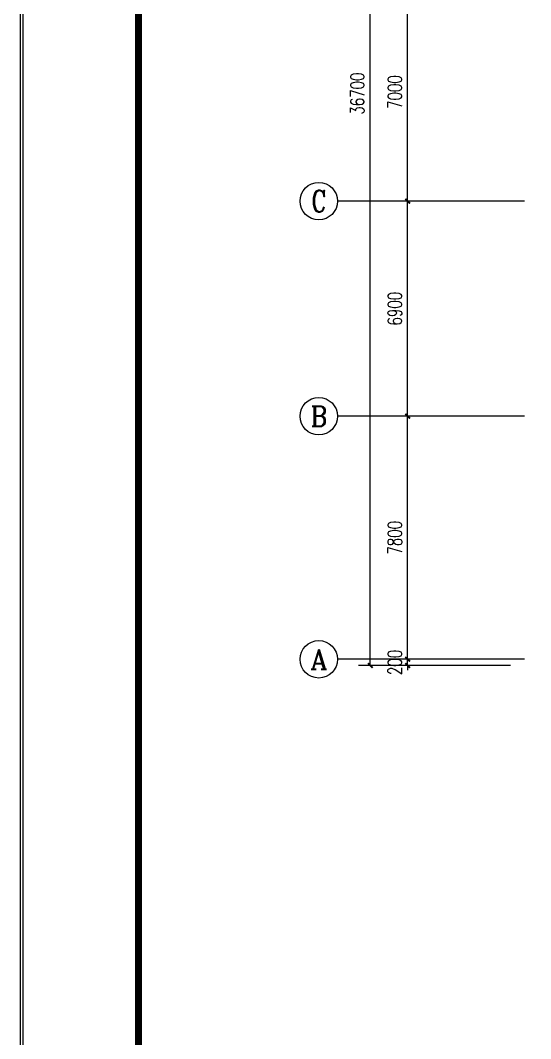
# Model space of a CAD drawing. Extents: x 1398449 to 2142961, y 256969 to 1032940.
# Drawn here: x 1498714 to 1515078, y 812684 to 845354 of the extents above; entities that cross this region are included whole.
import ezdxf
from ezdxf.enums import TextEntityAlignment as Align

# ---------------------------------------------------------------- set-up
doc = ezdxf.new("R2010")
doc.units = 0
doc.header["$LTSCALE"] = 1500
doc.header["$PDSIZE"] = 50
for name, color, linetype in [('1-建筑底图', 8, 'Continuous'), ('AXIS_TEXT', 7, 'Continuous'), ('BTTK', 7, 'Continuous'), ('PUB_TITLE', 4, 'Continuous'), ('党校-主楼（一期）参照$0$PUB_TITLE', 7, 'Continuous')]:
    doc.layers.add(name, color=color, linetype=linetype)
doc.layers.add('yichutu', color=7, linetype='Continuous', true_color=0xffffff, plot=False)
doc.styles.add('_TCH_AXIS', font='COMPLEX', dxfattribs={"bigfont": 'GBCBIG'})
doc.styles.add('_TCH_DIM_T3', font='SIMPLEX', dxfattribs={"width": 0.705882, "bigfont": 'GBCBIG'})
doc.styles.add('COMPLEX', font='COMPLEX')
doc.styles.add('HZ(TK)', font='geniso.shx', dxfattribs={"width": 0.9, "bigfont": 'hztxt.shx'})
doc.styles.get("Standard").update_dxf_attribs({"font": 'gbeitc.shx', "bigfont": 'gbcbig.shx'})
doc.linetypes.add('JIEDI', pattern='A,1.25,-0.25,0.25,-0.25,0.625,["/",Standard,S=0.6,R=0,X=0,Y=-0.3],0.625,-0.25,0.25,-0.25', length=4)
doc.dimstyles.new('_TCH_ARCH&&150', dxfattribs={"dimtxt": 446.25, "dimasz": 150, "dimexe": 375, "dimexo": 450, "dimgap": 189.375, "dimtad": 1, "dimdec": 0, "dimzin": 0, "dimdsep": 46, "dimtxsty": '_TCH_DIM_T3', "dimblk": 'ARCHTICK', "dimcen": 0.09, "dimclrt": 7, "dimazin": 2, "dimtfac": 1, "dimtdec": 0, "dimtix": 1, "dimtmove": 2, "dimatfit": 3, "dimfxl": 1, "dimtolj": 1, "dimtzin": 0, "dimarcsym": 0})

# ---------------------------------------------------------------- blocks, each defined once
blk = doc.blocks.new('_AXISO')
blk.add_circle((0, 0), 0.5)
at = {"layer": 'AXIS_TEXT', "style": 'COMPLEX', "width": 1.041667}
blk.add_attdef('A', text='', height=0.56, dxfattribs=at).set_placement((-0.25, -0.28), (0.25, -0.28), align=Align.FIT)
blk = doc.blocks.new('_ArchTick')
at = {"color": 0, "linetype": 'ByBlock', "const_width": 0.4}
blk.add_lwpolyline([(-0.5, -0.5), (0.5, 0.5)], dxfattribs=at)
blk = doc.blocks.new('*D281')
at = {"layer": '1-建筑底图', "color": 0, "lineweight": -2, "transparency": 16777216}
for p, q in [((-4657, 36700), (-9532, 36700)), ((-9157, 0), (-9157, 36700)), ((-4657, 0), (-9532, 0))]:
    blk.add_line(p, q, dxfattribs=at)
at = {"layer": 'Defpoints', "color": 0}
for p in [(-9157, 36700), (-4207, 36700), (-4207, 0)]:
    blk.add_point(p, dxfattribs=at)
at = {"layer": '1-建筑底图', "color": 0, "lineweight": -2, "transparency": 16777216, "xscale": 150, "yscale": 150, "zscale": 150}
for p, rotation in [((-9157, 36700), 90), ((-9157, 0), 270)]:
    blk.add_blockref('_ArchTick', p, dxfattribs=dict(at, rotation=rotation))
at = {"layer": '1-建筑底图', "color": 7, "transparency": 16777216, "insert": (-9570, 18350), "char_height": 446.2, "attachment_point": 5, "rotation": 90, "style": '_TCH_DIM_T3'}
blk.add_mtext('\\A1;36700', dxfattribs=at)
blk = doc.blocks.new('*D282')
at = {"layer": '1-建筑底图', "color": 0, "lineweight": -2, "transparency": 16777216}
for p, q in [((-7957, 200), (-7957, 350)), ((-4657, 200), (-8332, 200)), ((-4657, 0), (-8332, 0)), ((-7957, 0), (-7957, 200)), ((-7957, 0), (-7957, -150))]:
    blk.add_line(p, q, dxfattribs=at)
at = {"layer": 'Defpoints', "color": 0}
for p in [(-7957, 200), (-4207, 200), (-4207, 0)]:
    blk.add_point(p, dxfattribs=at)
at = {"layer": '1-建筑底图', "color": 0, "lineweight": -2, "transparency": 16777216, "xscale": 150, "yscale": 150, "zscale": 150}
for p, rotation in [((-7957, 200), 270), ((-7957, 0), 90)]:
    blk.add_blockref('_ArchTick', p, dxfattribs=dict(at, rotation=rotation))
at = {"layer": '1-建筑底图', "color": 7, "transparency": 16777216, "insert": (-8370, 100), "char_height": 446.2, "attachment_point": 5, "rotation": 90, "style": '_TCH_DIM_T3'}
blk.add_mtext('\\A1;200', dxfattribs=at)
blk = doc.blocks.new('*D283')
at = {"layer": '1-建筑底图', "color": 0, "lineweight": -2, "transparency": 16777216}
for p, q in [((-4657, 8000), (-8332, 8000)), ((-7957, 200), (-7957, 8000)), ((-4657, 200), (-8332, 200))]:
    blk.add_line(p, q, dxfattribs=at)
at = {"layer": 'Defpoints', "color": 0}
for p in [(-7957, 8000), (-4207, 8000), (-4207, 200)]:
    blk.add_point(p, dxfattribs=at)
at = {"layer": '1-建筑底图', "color": 0, "lineweight": -2, "transparency": 16777216, "xscale": 150, "yscale": 150, "zscale": 150}
for p, rotation in [((-7957, 8000), 90), ((-7957, 200), 270)]:
    blk.add_blockref('_ArchTick', p, dxfattribs=dict(at, rotation=rotation))
at = {"layer": '1-建筑底图', "color": 7, "transparency": 16777216, "insert": (-8370, 4100), "char_height": 446.2, "attachment_point": 5, "rotation": 90, "style": '_TCH_DIM_T3'}
blk.add_mtext('\\A1;7800', dxfattribs=at)
blk = doc.blocks.new('*D284')
at = {"layer": '1-建筑底图', "color": 0, "lineweight": -2, "transparency": 16777216}
for p, q in [((-4657, 14900), (-8332, 14900)), ((-7957, 8000), (-7957, 14900)), ((-4657, 8000), (-8332, 8000))]:
    blk.add_line(p, q, dxfattribs=at)
at = {"layer": 'Defpoints', "color": 0}
for p in [(-7957, 14900), (-4207, 14900), (-4207, 8000)]:
    blk.add_point(p, dxfattribs=at)
at = {"layer": '1-建筑底图', "color": 0, "lineweight": -2, "transparency": 16777216, "xscale": 150, "yscale": 150, "zscale": 150}
for p, rotation in [((-7957, 14900), 90), ((-7957, 8000), 270)]:
    blk.add_blockref('_ArchTick', p, dxfattribs=dict(at, rotation=rotation))
at = {"layer": '1-建筑底图', "color": 7, "transparency": 16777216, "insert": (-8370, 11450), "char_height": 446.2, "attachment_point": 5, "rotation": 90, "style": '_TCH_DIM_T3'}
blk.add_mtext('\\A1;6900', dxfattribs=at)
blk = doc.blocks.new('*D285')
at = {"layer": '1-建筑底图', "color": 0, "lineweight": -2, "transparency": 16777216}
for p, q in [((-4657, 21900), (-8332, 21900)), ((-7957, 14900), (-7957, 21900)), ((-4657, 14900), (-8332, 14900))]:
    blk.add_line(p, q, dxfattribs=at)
at = {"layer": 'Defpoints', "color": 0}
for p in [(-7957, 21900), (-4207, 21900), (-4207, 14900)]:
    blk.add_point(p, dxfattribs=at)
at = {"layer": '1-建筑底图', "color": 0, "lineweight": -2, "transparency": 16777216, "xscale": 150, "yscale": 150, "zscale": 150}
for p, rotation in [((-7957, 21900), 90), ((-7957, 14900), 270)]:
    blk.add_blockref('_ArchTick', p, dxfattribs=dict(at, rotation=rotation))
at = {"layer": '1-建筑底图', "color": 7, "transparency": 16777216, "insert": (-8370, 18400), "char_height": 446.2, "attachment_point": 5, "rotation": 90, "style": '_TCH_DIM_T3'}
blk.add_mtext('\\A1;7000', dxfattribs=at)
blk = doc.blocks.new('vhtemplate_2020年新竖式图框_A1_1_2', base_point=(-420.5, 0))
at = {"layer": 'PUB_TITLE', "color": 7}
blk.add_lwpolyline([(-420.5, 594), (841, 594), (841, 0), (-420.5, 0)], close=True, dxfattribs=at)
at = {"layer": 'PUB_TITLE', "const_width": 1}
blk.add_lwpolyline([(-395.5, 10), (831, 10), (831, 584), (-395.5, 584)], close=True, dxfattribs=at)
at = {"layer": 'BTTK', "color": 4, "style": 'HZ(TK)', "width": 0.9}
for tag, p in [('合作单位', (796, 511.5)), ('建设单位', (796, 209.5)), ('工程名称', (796, 176.5)), ('子项名称', (806, 160)), ('图纸名称', (796, 141))]:
    blk.add_attdef(tag, text='', height=3.5, dxfattribs=at).set_placement(p, align=Align.MIDDLE_CENTER)
for tag, p in [('注册证书号', (808.5, 309.01)), ('注册印章号', (808.5, 301.01)), ('设计号', (806, 193)), ('图别', (789.75, 34)), ('图号', (822.25, 34)), ('版本号', (789.75, 26)), ('日期', (822.25, 26))]:
    blk.add_attdef(tag, text='', height=3.5, dxfattribs=at).set_placement(p, align=Align.MIDDLE)
blk = doc.blocks.new('yct-1261-594-189225-89100-150-1004.0')
at = {"layer": 'yichutu', "color": 7, "true_color": 0xffffff}
blk.add_lwpolyline([(0, 0), (0, 89100), (189225, 89100), (189225, 0)], close=True, dxfattribs=at)
blk = doc.blocks.new('1-一层建筑底图')
at = {"layer": '1-建筑底图'}
for p, q in [((-4207, 14900), (-10207, 14900)), ((-4207, 8000), (-10207, 8000)), ((-4207, 200), (-10207, 200))]:
    blk.add_line(p, q, dxfattribs=at)
ref = blk.add_blockref('_AXISO', (-10807, 14900), dxfattribs=dict(at, xscale=1200, yscale=1200, zscale=1200))
ref.add_attrib('A', 'C', dxfattribs={"layer": 'AXIS_TEXT', "height": 683.5, "style": '_TCH_AXIS'}).set_placement((-11051.2, 14558.2), (-10562.9, 14558.2), align=Align.FIT)
ref = blk.add_blockref('_AXISO', (-10807, 8000), dxfattribs=dict(at, xscale=1200, yscale=1200, zscale=1200))
ref.add_attrib('A', 'B', dxfattribs={"layer": 'AXIS_TEXT', "height": 652.9, "style": '_TCH_AXIS'}).set_placement((-11071.3, 7673.6), (-10542.8, 7673.6), align=Align.FIT)
ref = blk.add_blockref('_AXISO', (-10807, 200), dxfattribs=dict(at, xscale=1200, yscale=1200, zscale=1200))
ref.add_attrib('A', 'A', dxfattribs={"layer": 'AXIS_TEXT', "height": 637.8, "style": '_TCH_AXIS'}).set_placement((-11080.4, -118.9), (-10533.7, -118.9), align=Align.FIT)
for p1, p2, distance, picture, middle in [((-4207, 0), (-4207, 36700), 4950, '*D281', (-9569.5, 18350)), ((-4207, 14900), (-4207, 21900), 3750, '*D285', (-8369.5, 18400)), ((-4207, 8000), (-4207, 14900), 3750, '*D284', (-8369.5, 11450)), ((-4207, 200), (-4207, 8000), 3750, '*D283', (-8369.5, 4100)), ((-4207, 0), (-4207, 200), 3750, '*D282', (-8369.5, 100))]:
    dim = blk.add_aligned_dim(p1=p1, p2=p2, distance=distance, dimstyle='_TCH_ARCH&&150', dxfattribs=at)
    dim.commit()
    dim.dimension.update_dxf_attribs({"geometry": picture, "text_midpoint": middle})

msp = doc.modelspace()

# ---------------------------------------------------------------- linework, layer by layer
at = {"layer": '党校-主楼（一期）参照$0$PUB_TITLE'}
msp.add_lwpolyline([(1498789.3, 796132.9), (1687939.3, 796132.9), (1687939.3, 885232.9), (1498789.3, 885232.9)], close=True, dxfattribs=at)
at = {"layer": '党校-主楼（一期）参照$0$PUB_TITLE', "const_width": 150}
msp.add_lwpolyline([(1502539.3, 797632.9), (1686439.3, 797632.9), (1686439.3, 883732.9), (1502539.3, 883732.9)], close=True, dxfattribs=at)

# ---------------------------------------------------------------- block references
at = {"xscale": 150, "yscale": 150, "zscale": 150}
msp.add_blockref('vhtemplate_2020年新竖式图框_A1_1_2', (1498714.3, 796132.9), dxfattribs=at)
at = {"layer": '1-建筑底图', "linetype": 'JIEDI'}
msp.add_blockref('1-一层建筑底图', (1519090.9, 824654.4), dxfattribs=at)
at = {"layer": 'yichutu'}
msp.add_blockref('yct-1261-594-189225-89100-150-1004.0', (1498714.3, 796132.9), dxfattribs=at)

doc.saveas('drawing.dxf')
